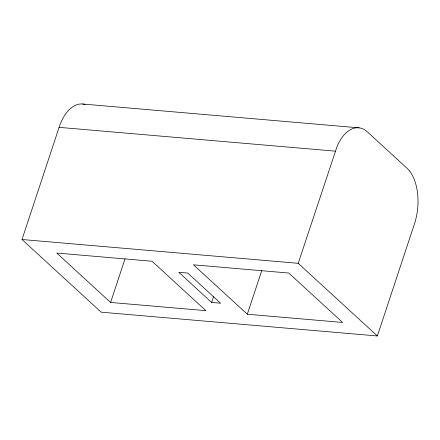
<?xml version="1.0" encoding="UTF-8"?>
<svg xmlns="http://www.w3.org/2000/svg" width="440" height="440" viewBox="0 0 440 440"><rect width="100%" height="100%" fill="white"/><g stroke="black" fill="none" stroke-linecap="round" stroke-linejoin="round"><path stroke-width="0.66" d="M377.377 335.979L298.205 263.318L337.084 146.432A41.674 23.144 -85.1 0 1 364.771 129.883L367.455 131.934L407.044 168.267A41.674 23.144 -85.1 0 1 414.469 223.817L377.377 335.979L101.167 312.169L22 239.509L59.092 127.347A41.674 23.144 -85.1 0 1 85.124 104.505M110.6 302.451L56.766 253.039L152.053 261.256L205.887 310.662L110.6 302.451L125.043 258.775M211.629 302.434L178.772 272.283L187.748 273.053L220.605 303.209L211.629 302.434L213.565 296.577M247.319 314.237L193.485 264.825L288.777 273.042L342.611 322.449L247.319 314.237L261.728 270.672M82.737 104.022L358.941 127.831M59.092 127.347L335.302 151.156M22 239.509L298.205 263.318"/></g></svg>
